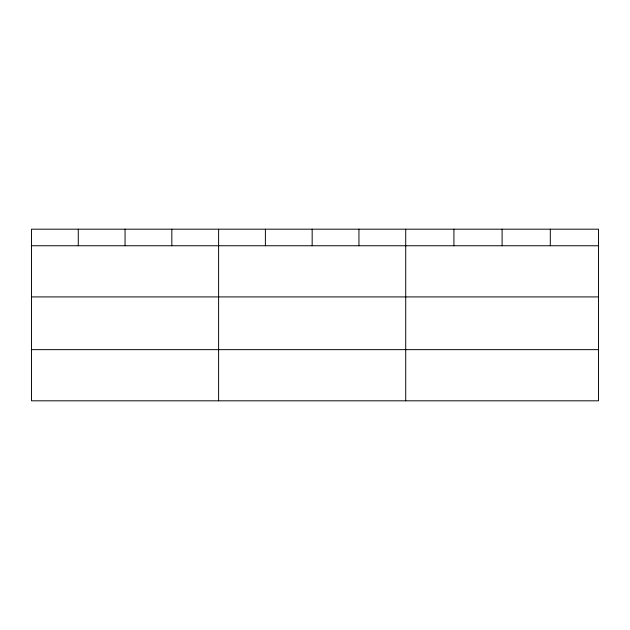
<?xml version="1.0" encoding="UTF-8"?>
<svg xmlns="http://www.w3.org/2000/svg" width="630" height="630" viewBox="0 0 630 630"><rect width="100%" height="100%" fill="white"/><g stroke="black" fill="none" stroke-linecap="round" stroke-linejoin="round"><path stroke-width="0.94" d="M598.5 296.919L598.5 229.186L31.5 229.186L31.5 400.814L598.5 400.814L598.5 296.919L31.5 296.919M31.5 245.747L598.5 245.747M31.5 349.642L598.5 349.642M550.305 229.186L550.305 245.747M502.11 229.186L502.11 245.747M453.915 229.186L453.915 245.747M405.72 229.186L405.72 400.814M358.942 229.186L358.942 245.747M312.165 229.186L312.165 245.747M265.387 229.186L265.387 245.747M218.61 229.186L218.61 400.814M171.832 229.186L171.832 245.747M125.055 229.186L125.055 245.747M78.278 229.186L78.278 245.747"/></g></svg>
